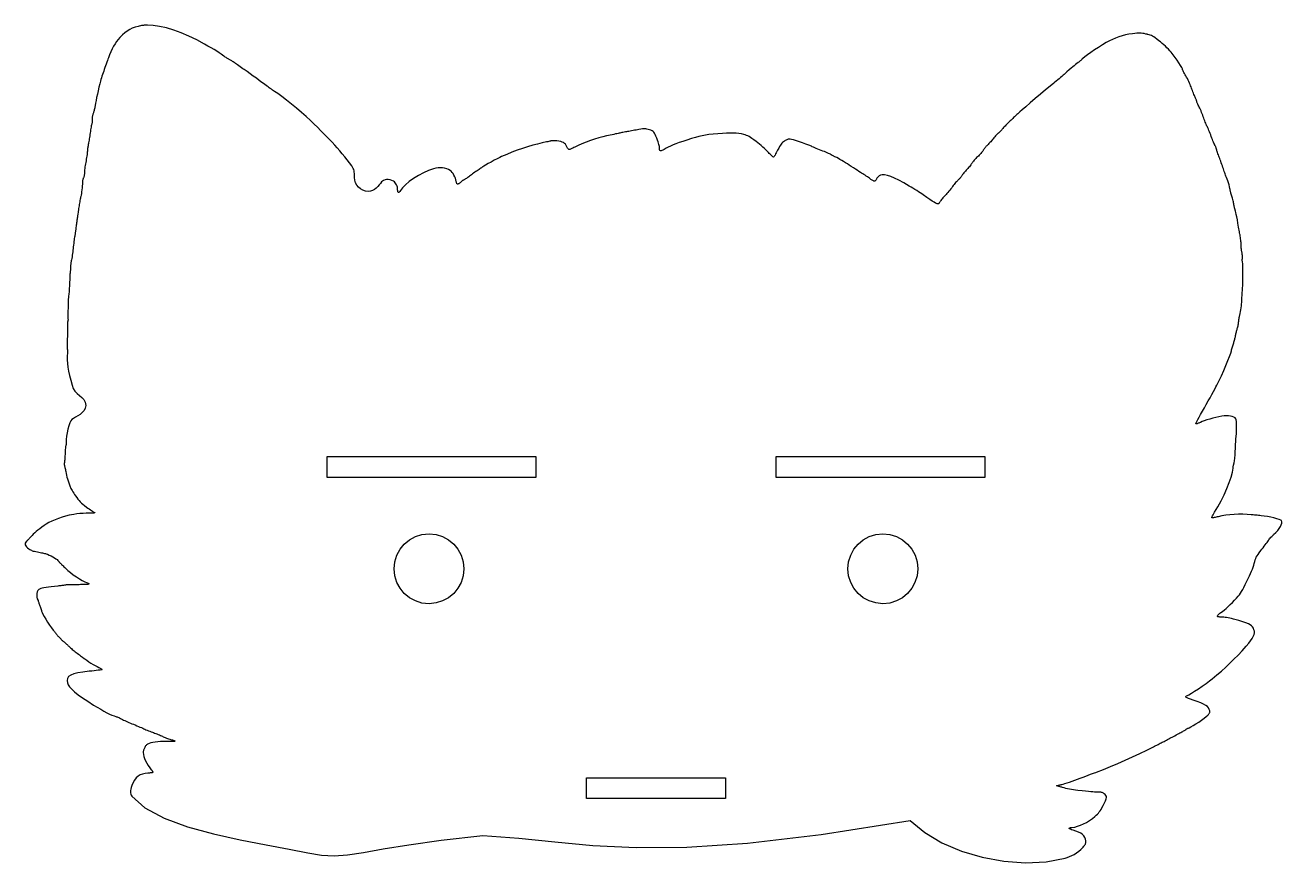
# Model space of a CAD drawing. Extents: x -90 to 90, y -9 to 111.
import ezdxf

# ---------------------------------------------------------------- set-up
doc = ezdxf.new("R2010")
doc.units = 0
doc.layers.add('Calque_1', color=7, linetype='CONTINUOUS')

msp = doc.modelspace()

# ---------------------------------------------------------------- linework, layer by layer
at = {"layer": 'Calque_1', "color": 7}
for points in [[(-72.892092, 110.866869), (-73.004212, 110.864752), (-73.114371, 110.860571), (-73.222538, 110.85438), (-73.328681, 110.846152), (-73.432765, 110.835886), (-73.534759, 110.823609), (-73.634632, 110.809322), (-73.73235, 110.792997), (-74.214048, 110.692945), (-74.649229, 110.57144), (-75.047401, 110.423252), (-75.418072, 110.243153), (-75.770748, 110.025912), (-76.114936, 109.766297), (-76.460146, 109.459087), (-76.815884, 109.099044), (-77.063814, 108.817332), (-77.298407, 108.514643), (-77.52049, 108.189515), (-77.73089, 107.840488), (-77.930425, 107.466108), (-78.119925, 107.064907), (-78.300212, 106.635432), (-78.472112, 106.176224), (-78.536808, 105.993897), (-78.612656, 105.780863), (-78.696886, 105.544846), (-78.786733, 105.293577), (-78.879435, 105.034785), (-78.972225, 104.776195), (-79.062339, 104.525536), (-79.147009, 104.290539), (-79.229503, 104.056816), (-79.313334, 103.809796), (-79.396172, 103.556963), (-79.47569, 103.305797), (-79.549548, 103.063774), (-79.615424, 102.838381), (-79.670984, 102.637097), (-79.713897, 102.467401), (-79.831687, 101.961832), (-79.946145, 101.456092), (-80.054654, 100.962721), (-80.15459, 100.494257), (-80.243331, 100.063246), (-80.318258, 99.682225), (-80.37675, 99.363735), (-80.41618, 99.120316), (-80.434754, 99.005579), (-80.45854, 98.882723), (-80.486565, 98.755564), (-80.517823, 98.62791), (-80.55133, 98.503572), (-80.586096, 98.386367), (-80.621127, 98.2801), (-80.655433, 98.188586), (-80.687378, 98.101244), (-80.715668, 98.006931), (-80.739771, 97.90863), (-80.759192, 97.80934), (-80.7734, 97.712042), (-80.781866, 97.619734), (-80.783983, 97.535403), (-80.779406, 97.46204), (-80.773929, 97.387742), (-80.773664, 97.30075), (-80.778056, 97.204224), (-80.786893, 97.101336), (-80.799832, 96.995249), (-80.81658, 96.889129), (-80.836794, 96.786143), (-80.860157, 96.689456), (-80.88698, 96.578567), (-80.917262, 96.434856), (-80.949959, 96.26435), (-80.984034, 96.073078), (-81.018454, 95.867063), (-81.052175, 95.652332), (-81.084161, 95.434913), (-81.113373, 95.220834), (-81.142184, 95.007352), (-81.173071, 94.791661), (-81.205073, 94.579653), (-81.237222, 94.377223), (-81.268551, 94.19026), (-81.2981, 94.024658), (-81.324897, 93.886307), (-81.347995, 93.781103), (-81.36903, 93.68538), (-81.389852, 93.574197), (-81.409908, 93.451552), (-81.428693, 93.321451), (-81.445653, 93.187892), (-81.460258, 93.054883), (-81.471979, 92.92642), (-81.480287, 92.806511), (-81.490685, 92.67379), (-81.508465, 92.508653), (-81.532674, 92.317667), (-81.562332, 92.107405), (-81.59646, 91.88444), (-81.634084, 91.655343), (-81.674234, 91.426688), (-81.71593, 91.205041), (-81.756824, 90.985667), (-81.794517, 90.763523), (-81.828217, 90.544728), (-81.857133, 90.335406), (-81.880469, 90.141672), (-81.897455, 89.969651), (-81.907298, 89.825464), (-81.90915, 89.715225), (-81.909944, 89.620898), (-81.916188, 89.522301), (-81.927433, 89.42235), (-81.943123, 89.323954), (-81.962728, 89.230021), (-81.985668, 89.143471), (-82.011438, 89.067213), (-82.039463, 89.004157), (-82.067757, 88.941962), (-82.09435, 88.868183), (-82.118639, 88.785558), (-82.14007, 88.69682), (-82.158036, 88.604705), (-82.171926, 88.51195), (-82.181187, 88.421285), (-82.185208, 88.335449), (-82.193384, 88.103193), (-82.210952, 87.841216), (-82.236458, 87.561233), (-82.26847, 87.27497), (-82.305546, 86.994141), (-82.346247, 86.730468), (-82.389128, 86.495669), (-82.432753, 86.301465), (-82.45548, 86.204858), (-82.482206, 86.078151), (-82.511948, 85.926738), (-82.543721, 85.756016), (-82.576548, 85.571374), (-82.609441, 85.378207), (-82.641419, 85.181904), (-82.671499, 84.987862), (-82.7009, 84.791808), (-82.731282, 84.589777), (-82.761757, 84.387551), (-82.791435, 84.190921), (-82.819428, 84.005667), (-82.844854, 83.83758), (-82.866815, 83.692443), (-82.88441, 83.576045), (-82.900364, 83.467658), (-82.917985, 83.345508), (-82.936665, 83.213772), (-82.955794, 83.076628), (-82.974738, 82.938251), (-82.992915, 82.802819), (-83.00969, 82.674512), (-83.024453, 82.557505), (-83.047578, 82.373434), (-83.068824, 82.209406), (-83.090758, 82.047761), (-83.115973, 81.870845), (-83.147067, 81.661004), (-83.186614, 81.400583), (-83.237205, 81.071922), (-83.301425, 80.657373), (-83.324549, 80.501801), (-83.35069, 80.31264), (-83.378971, 80.097168), (-83.408491, 79.862679), (-83.438357, 79.616452), (-83.46767, 79.365775), (-83.495534, 79.117937), (-83.521066, 78.88022), (-83.547471, 78.642733), (-83.577763, 78.395548), (-83.610852, 78.145901), (-83.645658, 77.901023), (-83.681104, 77.668153), (-83.716111, 77.454521), (-83.749592, 77.267362), (-83.780474, 77.113915), (-83.808409, 76.979361), (-83.833121, 76.846349), (-83.854155, 76.718336), (-83.871088, 76.598779), (-83.883471, 76.491128), (-83.890879, 76.398841), (-83.892731, 76.325372), (-83.888842, 76.27418), (-83.883444, 76.22719), (-83.881063, 76.165801), (-83.881592, 76.09261), (-83.8849, 76.010218), (-83.890826, 75.921223), (-83.89924, 75.828225), (-83.909982, 75.733819), (-83.922894, 75.640609), (-83.936626, 75.542895), (-83.949881, 75.435578), (-83.962343, 75.322156), (-83.973667, 75.206131), (-83.983536, 75.090992), (-83.99158, 74.980243), (-83.99748, 74.877378), (-84.000893, 74.785899), (-84.013143, 74.41966), (-84.032008, 74.00115), (-84.05582, 73.55642), (-84.082919, 73.111517), (-84.111618, 72.692492), (-84.140241, 72.325398), (-84.167107, 72.036283), (-84.190549, 71.851193), (-84.202455, 71.765048), (-84.213435, 71.653883), (-84.223278, 71.522337), (-84.231745, 71.375039), (-84.238624, 71.216625), (-84.243677, 71.051728), (-84.246667, 70.884985), (-84.247461, 70.721026), (-84.24799, 70.555656), (-84.249842, 70.384891), (-84.252753, 70.213642), (-84.256642, 70.046822), (-84.261404, 69.889345), (-84.266961, 69.746126), (-84.273178, 69.622081), (-84.279978, 69.522119), (-84.285958, 69.43251), (-84.289582, 69.338112), (-84.290905, 69.241769), (-84.290112, 69.146316), (-84.287122, 69.05459), (-84.282068, 68.969434), (-84.27503, 68.893686), (-84.266035, 68.830181), (-84.257938, 68.772192), (-84.253467, 68.712245), (-84.252409, 68.652079), (-84.25479, 68.593421), (-84.260346, 68.538004), (-84.268971, 68.487559), (-84.28056, 68.44382), (-84.294954, 68.408514), (-84.309691, 68.364273), (-84.322285, 68.294931), (-84.332551, 68.204015), (-84.340277, 68.095047), (-84.345277, 67.971547), (-84.347394, 67.837046), (-84.346336, 67.695063), (-84.34197, 67.549121), (-84.337155, 67.384042), (-84.335038, 67.187203), (-84.335292, 66.965972), (-84.337938, 66.727717), (-84.342833, 66.479805), (-84.34987, 66.229604), (-84.358972, 65.984481), (-84.370005, 65.751807), (-84.380324, 65.529419), (-84.387415, 65.313773), (-84.391304, 65.110179), (-84.392098, 64.923947), (-84.389717, 64.760386), (-84.384187, 64.624814), (-84.375561, 64.522537), (-84.363893, 64.458867), (-84.351643, 64.411118), (-84.341324, 64.354441), (-84.333069, 64.290941), (-84.32701, 64.222721), (-84.323306, 64.151882), (-84.321983, 64.080532), (-84.323306, 64.010769), (-84.327513, 63.944702), (-84.358432, 63.434985), (-84.359755, 62.923316), (-84.329656, 62.400343), (-84.266561, 61.856719), (-84.168816, 61.283095), (-84.034757, 60.670116), (-83.862733, 60.008433), (-83.651082, 59.288697), (-83.50527, 58.809672), (-83.260546, 58.426666), (-82.952807, 58.108071), (-82.617945, 57.822265), (-82.291857, 57.537629), (-82.010435, 57.222553), (-81.809577, 56.845416), (-81.725175, 56.374603), (-81.78809, 55.986819), (-81.958704, 55.648472), (-82.209891, 55.354528), (-82.514527, 55.099957), (-82.845484, 54.879723), (-83.175642, 54.688794), (-83.477873, 54.522139), (-83.725052, 54.374723), (-83.865736, 54.201191), (-84.010325, 53.88594), (-84.150816, 53.466679), (-84.279198, 52.981115), (-84.38747, 52.466956), (-84.467626, 51.961908), (-84.511661, 51.503682), (-84.511568, 51.129979), (-84.507626, 51.05706), (-84.506832, 50.983376), (-84.508949, 50.910941), (-84.513976, 50.841768), (-84.521622, 50.777874), (-84.531703, 50.721275), (-84.544059, 50.673983), (-84.558479, 50.638013), (-84.574406, 50.589681), (-84.590943, 50.506989), (-84.607612, 50.394435), (-84.62391, 50.256526), (-84.639362, 50.097768), (-84.65349, 49.922667), (-84.665794, 49.735725), (-84.675795, 49.541447), (-84.685293, 49.34297), (-84.696221, 49.144011), (-84.708206, 48.949905), (-84.720827, 48.766001), (-84.733686, 48.597633), (-84.746412, 48.450149), (-84.758583, 48.328891), (-84.769828, 48.239195), (-84.779194, 48.166744), (-84.785941, 48.094915), (-84.790015, 48.02557), (-84.791338, 47.960575), (-84.790015, 47.90179), (-84.785994, 47.85108), (-84.77922, 47.810308), (-84.769695, 47.781333), (-84.756599, 47.743961), (-84.738845, 47.679199), (-84.717229, 47.590606), (-84.692516, 47.481743), (-84.665502, 47.356164), (-84.63697, 47.217427), (-84.607702, 47.069093), (-84.578484, 46.914717), (-84.525387, 46.645223), (-84.466872, 46.381862), (-84.401898, 46.120999), (-84.329434, 45.85899), (-84.24844, 45.5922), (-84.157876, 45.316988), (-84.056709, 45.029717), (-83.943899, 44.726745), (-83.901166, 44.629309), (-83.83701, 44.503005), (-83.754571, 44.353129), (-83.65699, 44.184992), (-83.547408, 44.003893), (-83.428964, 43.815136), (-83.304798, 43.624028), (-83.178052, 43.435869), (-82.998183, 43.18047), (-82.830191, 42.957831), (-82.665787, 42.759499), (-82.496686, 42.577016), (-82.314603, 42.401928), (-82.111255, 42.225782), (-81.87835, 42.040121), (-81.607607, 41.83649), (-81.413363, 41.694506), (-81.227417, 41.560754), (-81.054175, 41.438257), (-80.898042, 41.330048), (-80.763427, 41.239148), (-80.654734, 41.168589), (-80.576367, 41.1214), (-80.532737, 41.100604), (-80.449394, 41.071262), (-80.416082, 41.042374), (-80.428147, 41.01535), (-80.480956, 40.99159), (-80.569853, 40.972514), (-80.690191, 40.959523), (-80.837326, 40.954046), (-81.006603, 40.957459), (-81.298338, 40.960105), (-81.668422, 40.946982), (-82.090686, 40.920518), (-82.53897, 40.883145), (-82.987105, 40.837296), (-83.408922, 40.785403), (-83.778259, 40.729901), (-84.068949, 40.673222), (-84.59307, 40.539457), (-85.114328, 40.38371), (-85.623993, 40.209551), (-86.113342, 40.020548), (-86.573643, 39.820275), (-86.996177, 39.612301), (-87.372209, 39.400198), (-87.693018, 39.187534), (-88.005796, 38.955963), (-88.296231, 38.733911), (-88.563977, 38.521686), (-88.808687, 38.319592), (-89.030016, 38.127933), (-89.22762, 37.947019), (-89.401153, 37.777149), (-89.550269, 37.618634), (-89.629194, 37.531036), (-89.713567, 37.438363), (-89.800766, 37.343409), (-89.888168, 37.248974), (-89.973158, 37.157854), (-90.053115, 37.072849), (-90.125415, 36.99675), (-90.187439, 36.932358), (-90.299437, 36.79768), (-90.369104, 36.666158), (-90.395959, 36.536147), (-90.379529, 36.406007), (-90.319312, 36.274093), (-90.214836, 36.138767), (-90.065625, 35.998382), (-89.87119, 35.851297), (-89.742534, 35.765466), (-89.621103, 35.693613), (-89.499056, 35.632936), (-89.368553, 35.580631), (-89.221749, 35.5339), (-89.050802, 35.48994), (-88.847872, 35.445947), (-88.605117, 35.399124), (-88.428962, 35.365681), (-88.249993, 35.330205), (-88.073169, 35.293775), (-87.90345, 35.257469), (-87.7458, 35.222364), (-87.605174, 35.18954), (-87.48654, 35.160073), (-87.394854, 35.135043), (-87.174538, 35.059092), (-86.930357, 34.95577), (-86.675735, 34.832664), (-86.424101, 34.697356), (-86.188873, 34.557429), (-85.983477, 34.420467), (-85.821343, 34.294055), (-85.715888, 34.185771), (-85.678502, 34.137781), (-85.636587, 34.087121), (-85.591557, 34.035319), (-85.544827, 33.983905), (-85.497805, 33.934401), (-85.451908, 33.888343), (-85.408548, 33.84725), (-85.369138, 33.812656), (-85.320698, 33.769621), (-85.251409, 33.704402), (-85.16452, 33.620217), (-85.063269, 33.520294), (-84.950901, 33.407857), (-84.830661, 33.286127), (-84.705785, 33.158331), (-84.579523, 33.02769), (-84.28165, 32.745414), (-83.912197, 32.437955), (-83.496184, 32.122212), (-83.058643, 31.815084), (-82.624594, 31.533488), (-82.219062, 31.294278), (-81.867076, 31.114414), (-81.593658, 31.010777), (-81.458874, 30.968285), (-81.358356, 30.92312), (-81.292888, 30.878009), (-81.263255, 30.835702), (-81.27024, 30.798925), (-81.314623, 30.770456), (-81.397192, 30.752993), (-81.518728, 30.749289), (-81.582284, 30.749289), (-81.678222, 30.746643), (-81.801822, 30.742939), (-81.948364, 30.737383), (-82.113131, 30.730239), (-82.291396, 30.721772), (-82.478449, 30.712247), (-82.669563, 30.701664), (-82.863547, 30.69161), (-83.058804, 30.683408), (-83.250037, 30.677322), (-83.431949, 30.673354), (-83.599242, 30.670708), (-83.746618, 30.670708), (-83.868784, 30.673618), (-83.960441, 30.67891), (-84.040591, 30.683937), (-84.129806, 30.686583), (-84.225093, 30.686583), (-84.323465, 30.682879), (-84.421935, 30.676529), (-84.517516, 30.667797), (-84.607215, 30.656949), (-84.688045, 30.644249), (-84.775291, 30.629168), (-84.883387, 30.612235), (-85.008064, 30.594508), (-85.145057, 30.576251), (-85.290102, 30.557995), (-85.43893, 30.540533), (-85.587274, 30.524129), (-85.730874, 30.509576), (-86.206939, 30.461237), (-86.64834, 30.41176), (-87.049557, 30.361965), (-87.405057, 30.312674), (-87.709319, 30.264705), (-87.956813, 30.218879), (-88.142016, 30.176043), (-88.259401, 30.13699), (-88.423509, 30.027559), (-88.554552, 29.86857), (-88.65085, 29.669842), (-88.710728, 29.441163), (-88.732503, 29.192375), (-88.714485, 28.933268), (-88.655014, 28.673686), (-88.552401, 28.42339), (-88.53523, 28.385528), (-88.511417, 28.326394), (-88.482067, 28.249029), (-88.448248, 28.156399), (-88.411039, 28.051518), (-88.371524, 27.93735), (-88.330775, 27.816912), (-88.289879, 27.693193), (-88.247844, 27.564658), (-88.203871, 27.430409), (-88.159262, 27.294413), (-88.115312, 27.160613), (-88.07332, 27.032978), (-88.034585, 26.915503), (-88.000401, 26.81213), (-87.972067, 26.726855), (-87.868334, 26.492514), (-87.688071, 26.161414), (-87.452748, 25.766682), (-87.183833, 25.341417), (-86.902795, 24.918693), (-86.631103, 24.531607), (-86.390226, 24.213287), (-86.201634, 23.996778), (-86.126778, 23.911106), (-86.058761, 23.824032), (-85.995714, 23.736719), (-85.935762, 23.650306), (-85.87704, 23.565957), (-85.81767, 23.484836), (-85.75579, 23.40808), (-85.689519, 23.336881), (-85.6342, 23.291849), (-85.578677, 23.243668), (-85.524443, 23.193847), (-85.472984, 23.143868), (-85.425791, 23.095264), (-85.384352, 23.049491), (-85.350152, 23.008083), (-85.324699, 22.97255), (-85.296333, 22.9349), (-85.253798, 22.887433), (-85.199167, 22.832135), (-85.134519, 22.770858), (-85.061925, 22.705532), (-84.983463, 22.63809), (-84.901207, 22.570383), (-84.817236, 22.50437), (-84.730111, 22.435763), (-84.638793, 22.360674), (-84.546003, 22.281511), (-84.454463, 22.200734), (-84.366896, 22.12075), (-84.286024, 22.044021), (-84.21457, 21.97298), (-84.155259, 21.910089), (-84.09038, 21.842991), (-84.00301, 21.759911), (-83.896973, 21.664159), (-83.776106, 21.559013), (-83.64424, 21.44773), (-83.505201, 21.333641), (-83.362829, 21.220029), (-83.220949, 21.110148), (-83.075216, 20.999129), (-82.921814, 20.882236), (-82.765342, 20.762961), (-82.610402, 20.644825), (-82.461597, 20.531345), (-82.32353, 20.426015), (-82.200806, 20.332352), (-82.09802, 20.25385), (-81.846444, 20.068324), (-81.567052, 19.873961), (-81.269409, 19.676688), (-80.963087, 19.482431), (-80.657652, 19.297143), (-80.362671, 19.126778), (-80.087713, 18.977236), (-79.842344, 18.854469), (-79.739752, 18.804039), (-79.646227, 18.754245), (-79.563664, 18.706329), (-79.493949, 18.661641), (-79.438974, 18.62145), (-79.40063, 18.587028), (-79.380813, 18.559723), (-79.381342, 18.540673), (-79.428964, 18.523211), (-79.543844, 18.499927), (-79.718419, 18.472093), (-79.945127, 18.440555), (-80.216404, 18.406291), (-80.524694, 18.370334), (-80.862432, 18.333637), (-81.222056, 18.297177), (-82.122997, 18.193275), (-82.85703, 18.071144), (-83.434761, 17.925173), (-83.866792, 17.749781), (-84.163731, 17.539358), (-84.336181, 17.288321), (-84.394744, 16.991061), (-84.350029, 16.64197), (-84.238827, 16.372175), (-84.028981, 16.069253), (-83.718635, 15.731565), (-83.305941, 15.35763), (-82.789054, 14.945806), (-82.166116, 14.494559), (-81.435284, 14.002302), (-80.594703, 13.467499), (-80.071322, 13.147936), (-79.576732, 12.857159), (-79.114568, 12.596967), (-78.688475, 12.36932), (-78.302093, 12.176068), (-77.959066, 12.019117), (-77.663032, 11.900346), (-77.417636, 11.821606), (-77.320434, 11.792951), (-77.212907, 11.756201), (-77.09862, 11.712915), (-76.981135, 11.664549), (-76.864017, 11.612664), (-76.750831, 11.558795), (-76.64514, 11.504423), (-76.550507, 11.451083), (-76.443941, 11.39187), (-76.304061, 11.320617), (-76.13681, 11.240078), (-75.948127, 11.152898), (-75.743954, 11.061828), (-75.530226, 10.969568), (-75.312889, 10.87879), (-75.097881, 10.792218), (-74.877959, 10.704509), (-74.646536, 10.610502), (-74.410559, 10.513135), (-74.176975, 10.415319), (-73.95273, 10.320016), (-73.744767, 10.230164), (-73.560035, 10.148698), (-73.405479, 10.078557), (-73.257034, 10.011538), (-73.089833, 9.939043), (-72.909591, 9.863372), (-72.722023, 9.786801), (-72.532846, 9.711633), (-72.34777, 9.640143), (-72.172518, 9.574605), (-72.012799, 9.51735), (-71.85561, 9.460755), (-71.687605, 9.397123), (-71.513983, 9.328596), (-71.339943, 9.257396), (-71.170686, 9.185694), (-71.011415, 9.115633), (-70.867328, 9.049408), (-70.743625, 8.989215), (-70.621488, 8.930742), (-70.481899, 8.869411), (-70.329756, 8.807049), (-70.169947, 8.745454), (-70.007369, 8.686426), (-69.846918, 8.631763), (-69.693486, 8.583265), (-69.551965, 8.54273), (-69.422269, 8.506297), (-69.302828, 8.469229), (-69.196154, 8.432584), (-69.104756, 8.397342), (-69.031149, 8.364613), (-68.977843, 8.335376), (-68.947353, 8.31077), (-68.942193, 8.29172), (-68.966456, 8.276904), (-69.020219, 8.264204), (-69.100081, 8.253885), (-69.202633, 8.246212), (-69.324471, 8.241449), (-69.462187, 8.238804), (-69.612367, 8.238804), (-69.771607, 8.243566), (-70.17671, 8.251768), (-70.588939, 8.245947), (-70.997654, 8.226897), (-71.392227, 8.195941), (-71.762019, 8.153978), (-72.096402, 8.10204), (-72.384737, 8.041133), (-72.616396, 7.972262), (-72.741348, 7.923896), (-72.846298, 7.875372), (-72.935031, 7.823275), (-73.011334, 7.76422), (-73.078999, 7.694847), (-73.141814, 7.611768), (-73.203562, 7.51157), (-73.268036, 7.39092), (-73.311401, 7.299374), (-73.352086, 7.201319), (-73.389178, 7.099878), (-73.421759, 6.99804), (-73.448915, 6.898848), (-73.469738, 6.805397), (-73.483311, 6.720704), (-73.488709, 6.647811), (-73.465875, 6.406511), (-73.394954, 6.119332), (-73.282453, 5.799954), (-73.134879, 5.462028), (-72.958735, 5.11926), (-72.760522, 4.785277), (-72.546752, 4.47373), (-72.323926, 4.198351), (-72.265699, 4.129084), (-72.215867, 4.061985), (-72.175201, 3.99867), (-72.144472, 3.940833), (-72.124443, 3.890059), (-72.115897, 3.848043), (-72.119601, 3.816399), (-72.136323, 3.79682), (-72.17066, 3.783591), (-72.224805, 3.770626), (-72.295988, 3.758191), (-72.381446, 3.746549), (-72.478411, 3.735966), (-72.584119, 3.726705), (-72.695805, 3.719297), (-72.810701, 3.714005), (-73.223112, 3.675323), (-73.594627, 3.588328), (-73.927528, 3.451248), (-74.224097, 3.262309), (-74.486622, 3.019712), (-74.717378, 2.721712), (-74.918655, 2.366535), (-75.092732, 1.952356), (-75.186717, 1.676237), (-75.254551, 1.434699), (-75.296308, 1.222821), (-75.31205, 1.035628), (-75.301864, 0.86812), (-75.265828, 0.71535), (-75.204005, 0.572343), (-75.116473, 0.434098), (-73.245139, -1.280429), (-70.503711, -2.737992), (-67.144154, -3.967457), (-63.418432, -4.997692), (-59.578507, -5.857561), (-55.876346, -6.575932), (-52.563914, -7.181669), (-49.89317, -7.703639), (-47.960735, -8.040374), (-46.145103, -8.115489), (-44.216759, -7.967111), (-41.946182, -7.633418), (-39.10385, -7.152512), (-35.460252, -6.562597), (-30.785864, -5.901826), (-24.851167, -5.2083), (-19.683418, -5.615441), (-14.549717, -6.14101), (-9.077802, -6.629351), (-2.895408, -6.924785), (4.369728, -6.871683), (13.089868, -6.314365), (23.637275, -5.097149), (36.384214, -3.064408), (38.443942, -4.785787), (40.920993, -6.254886), (43.708635, -7.448316), (46.700138, -8.342793), (49.788773, -8.914901), (52.867811, -9.141358), (55.83052, -8.998748), (58.570172, -8.463787), (58.873623, -8.368457), (59.191586, -8.248971), (59.519185, -8.10316), (59.851541, -7.928826), (60.183781, -7.7238), (60.511026, -7.48594), (60.828399, -7.213022), (61.131024, -6.90293), (61.246192, -6.767384), (61.336484, -6.651894), (61.404833, -6.549606), (61.454176, -6.453774), (61.487442, -6.357545), (61.507576, -6.254145), (61.517498, -6.136776), (61.520144, -5.998584), (61.490484, -5.747389), (61.402074, -5.511354), (61.255783, -5.291247), (61.052488, -5.087783), (60.793059, -4.901675), (60.478363, -4.733691), (60.109275, -4.584572), (59.686664, -4.455005), (59.467477, -4.390394), (59.304806, -4.328878), (59.198965, -4.271226), (59.150269, -4.21823), (59.159026, -4.17071), (59.225556, -4.129462), (59.350172, -4.095278), (59.533184, -4.069084), (59.935136, -4.005187), (60.352781, -3.897131), (60.779827, -3.74788), (61.209978, -3.560475), (61.636947, -3.337881), (62.054438, -3.083167), (62.456161, -2.799322), (62.835824, -2.489336), (63.027817, -2.316749), (63.189694, -2.160327), (63.329712, -2.009038), (63.456122, -1.851823), (63.577182, -1.677647), (63.701144, -1.475532), (63.836264, -1.234365), (63.990794, -0.943191), (64.191131, -0.549385), (64.337644, -0.231911), (64.431466, 0.021374), (64.473733, 0.222643), (64.465584, 0.384065), (64.408145, 0.517786), (64.302561, 0.635949), (64.14996, 0.750778), (64.041044, 0.82113), (63.945363, 0.875926), (63.855081, 0.917148), (63.762363, 0.946781), (63.65938, 0.966889), (63.538296, 0.979325), (63.391272, 0.985939), (63.210482, 0.989114), (62.973773, 0.992819), (62.745141, 1.000756), (62.503439, 1.014779), (62.227529, 1.036739), (61.89627, 1.068331), (61.488518, 1.11159), (60.983135, 1.168317), (60.358975, 1.240416), (60.052429, 1.278648), (59.752627, 1.321272), (59.46136, 1.367945), (59.180423, 1.418348), (58.911609, 1.472111), (58.656704, 1.528891), (58.417505, 1.588369), (58.1958, 1.650202), (58.085665, 1.682825), (57.975529, 1.715449), (57.865394, 1.748072), (57.755258, 1.780668), (57.645123, 1.813291), (57.534987, 1.845915), (57.424852, 1.878538), (57.314716, 1.911161), (57.410125, 1.933386), (57.505531, 1.955611), (57.60094, 1.977836), (57.696349, 2.000061), (57.791755, 2.022286), (57.887164, 2.044511), (57.98257, 2.066736), (58.077978, 2.088961), (58.269955, 2.139364), (58.523841, 2.214929), (58.828731, 2.311978), (59.173729, 2.426754), (59.547929, 2.555633), (59.940431, 2.694857), (60.340333, 2.840774), (60.736731, 2.989682), (61.126325, 3.138245), (61.506701, 3.283211), (61.868323, 3.420926), (62.201645, 3.54782), (62.497129, 3.660242), (62.745234, 3.754539), (62.936416, 3.827141), (63.061136, 3.874369), (64.033286, 4.251136), (65.047802, 4.662431), (66.090154, 5.101771), (67.145818, 5.562728), (68.200262, 6.038846), (69.238966, 6.523695), (70.247396, 7.010819), (71.211027, 7.49379), (71.364491, 7.572133), (71.52894, 7.655874), (71.699255, 7.742419), (71.870316, 7.829149), (72.036993, 7.913525), (72.194171, 7.9929), (72.336724, 8.064708), (72.45953, 8.126329), (72.582939, 8.188771), (72.727249, 8.262881), (72.887202, 8.345907), (73.057557, 8.435045), (73.233063, 8.52757), (73.408471, 8.620677), (73.578535, 8.711614), (73.738004, 8.797604), (73.900242, 8.885101), (74.078211, 8.980404), (74.266121, 9.080417), (74.458171, 9.182123), (74.648568, 9.282453), (74.831514, 9.37839), (75.001215, 9.466867), (75.151872, 9.54484), (75.288254, 9.616198), (75.417032, 9.685783), (75.535277, 9.751823), (75.64006, 9.812598), (75.728454, 9.866335), (75.797534, 9.911341), (75.844371, 9.945816), (75.86604, 9.968041), (75.882233, 9.986562), (75.913332, 10.010374), (75.957504, 10.038288), (76.012918, 10.069456), (76.077749, 10.102873), (76.150168, 10.137586), (76.228347, 10.172617), (76.310456, 10.20696), (76.567086, 10.330838), (76.904773, 10.522872), (77.294187, 10.763352), (77.705992, 11.032645), (78.11085, 11.311066), (78.479425, 11.578904), (78.782386, 11.816552), (78.990394, 12.004274), (79.081236, 12.101376), (79.152993, 12.185884), (79.207207, 12.261158), (79.24541, 12.330664), (79.269143, 12.397736), (79.279964, 12.46584), (79.279435, 12.538362), (79.269011, 12.618716), (79.206722, 12.843929), (79.096328, 13.047791), (78.928444, 13.236412), (78.693682, 13.415932), (78.382654, 13.592462), (77.985969, 13.772114), (77.494246, 13.961053), (76.898095, 14.165391), (76.525398, 14.291835), (76.237275, 14.399626), (76.029923, 14.491781), (75.899547, 14.571288), (75.842347, 14.641165), (75.854518, 14.704453), (75.932265, 14.764143), (76.071788, 14.823224), (76.285169, 14.931968), (76.64404, 15.150091), (77.108595, 15.450525), (77.639032, 15.806204), (78.195546, 16.190035), (78.738333, 16.574925), (79.22759, 16.933806), (79.62351, 17.239611), (80.300245, 17.794416), (80.943913, 18.344379), (81.561419, 18.896088), (82.159668, 19.456158), (82.745561, 20.031203), (83.326002, 20.627839), (83.907897, 21.252626), (84.498148, 21.912206), (84.847311, 22.323104), (85.130201, 22.687541), (85.349924, 23.012079), (85.509587, 23.303279), (85.612293, 23.567677), (85.661143, 23.811835), (85.659291, 24.04226), (85.60975, 24.265542), (85.526094, 24.482051), (85.41902, 24.665089), (85.273298, 24.823734), (85.073707, 24.967111), (84.805017, 25.104298), (84.452005, 25.244421), (83.999443, 25.396583), (83.432105, 25.569859), (83.032936, 25.686434), (82.688737, 25.782451), (82.39044, 25.859921), (82.128971, 25.920828), (81.895259, 25.967157), (81.680235, 26.000918), (81.474829, 26.023936), (81.269964, 26.038489), (81.126007, 26.046691), (80.986831, 26.055686), (80.855828, 26.065211), (80.736387, 26.074736), (80.631903, 26.084261), (80.545768, 26.093257), (80.481371, 26.101724), (80.442107, 26.109132), (80.387928, 26.138792), (80.368878, 26.187608), (80.382954, 26.252748), (80.428124, 26.331435), (80.502363, 26.420864), (80.603651, 26.518231), (80.729966, 26.620757), (80.879281, 26.725638), (81.109346, 26.887219), (81.362701, 27.08518), (81.634806, 27.315288), (81.92113, 27.573416), (82.217136, 27.855276), (82.51829, 28.156716), (82.820058, 28.473528), (83.117904, 28.801479), (83.330949, 29.046563), (83.512798, 29.269633), (83.675175, 29.489608), (83.829819, 29.725457), (83.988458, 29.9961), (84.162823, 30.320426), (84.36465, 30.717433), (84.60567, 31.205986), (84.792727, 31.595083), (84.96395, 31.965208), (85.118943, 32.315437), (85.257307, 32.644785), (85.378652, 32.952358), (85.482581, 33.237214), (85.5687, 33.498416), (85.636613, 33.735027), (85.715372, 34.029501), (85.785807, 34.267226), (85.85799, 34.467648), (85.942001, 34.650208), (86.047911, 34.834352), (86.185796, 35.039521), (86.365731, 35.285157), (86.597794, 35.590709), (86.750237, 35.790909), (86.906431, 35.997538), (87.061953, 36.204645), (87.212382, 36.406287), (87.353296, 36.596512), (87.480275, 36.769375), (87.588894, 36.918928), (87.674733, 37.039223), (87.753846, 37.147425), (87.843191, 37.262344), (87.939711, 37.380459), (88.04035, 37.498259), (88.142056, 37.612229), (88.24177, 37.718851), (88.33644, 37.814611), (88.423007, 37.895997), (88.736099, 38.194212), (89.004831, 38.486597), (89.226872, 38.769093), (89.399896, 39.037621), (89.521575, 39.288118), (89.589576, 39.516512), (89.601561, 39.718735), (89.555225, 39.890717), (89.449127, 39.969436), (89.216182, 40.063104), (88.882493, 40.1655), (88.474158, 40.270413), (88.017281, 40.371629), (87.537959, 40.462932), (87.062294, 40.538105), (86.616387, 40.590937), (86.436645, 40.60787), (86.247264, 40.625994), (86.053946, 40.644727), (85.86239, 40.663486), (85.678301, 40.681689), (85.507378, 40.698781), (85.355324, 40.714206), (85.22784, 40.727356), (84.627096, 40.776349), (84.01132, 40.800135), (83.38924, 40.799341), (82.769578, 40.774338), (82.161063, 40.725737), (81.572415, 40.654077), (81.012361, 40.559891), (80.489629, 40.443718), (80.333305, 40.40544), (80.182527, 40.371037), (80.040943, 40.341173), (79.912205, 40.316514), (79.799963, 40.297702), (79.70787, 40.285399), (79.639573, 40.280292), (79.598726, 40.283018), (79.574517, 40.301829), (79.569331, 40.341231), (79.583725, 40.402472), (79.618237, 40.486794), (79.673437, 40.595451), (79.749883, 40.729682), (79.848131, 40.890739), (79.968738, 41.079866), (80.449999, 41.869152), (80.913269, 42.719309), (81.346056, 43.600398), (81.735872, 44.482487), (82.070223, 45.335638), (82.336624, 46.129918), (82.522581, 46.835387), (82.615603, 47.422114), (82.624467, 47.515559), (82.636188, 47.608944), (82.650158, 47.699794), (82.665821, 47.78563), (82.682596, 47.863978), (82.699926, 47.932363), (82.71723, 47.988306), (82.733952, 48.029332), (82.770329, 48.175078), (82.811527, 48.459264), (82.854414, 48.84481), (82.895855, 49.294628), (82.932725, 49.771643), (82.96189, 50.238767), (82.980226, 50.65892), (82.984591, 50.99502), (82.984856, 51.097983), (82.987978, 51.214225), (82.99364, 51.339759), (83.001578, 51.470588), (83.011552, 51.602726), (83.0233, 51.732181), (83.036582, 51.854961), (83.051134, 51.967073), (83.088033, 52.299623), (83.111845, 52.670447), (83.122984, 53.057545), (83.121926, 53.438916), (83.108908, 53.792566), (83.084408, 54.09649), (83.04884, 54.328694), (83.002596, 54.467174), (82.88959, 54.589065), (82.716127, 54.694152), (82.493165, 54.780298), (82.231656, 54.845369), (81.942556, 54.887229), (81.63682, 54.903739), (81.325403, 54.892759), (81.019256, 54.852164), (80.593311, 54.765904), (80.149216, 54.664172), (79.701702, 54.551203), (79.265502, 54.431225), (78.85535, 54.308474), (78.485976, 54.187184), (78.172112, 54.071587), (77.928489, 53.965916), (77.822232, 53.915737), (77.718838, 53.870036), (77.620881, 53.82974), (77.530931, 53.795767), (77.451564, 53.769047), (77.385355, 53.7505), (77.334869, 53.741054), (77.302688, 53.741583), (77.301101, 53.787139), (77.345881, 53.908371), (77.435607, 54.102353), (77.568772, 54.366169), (77.743876, 54.696896), (77.959416, 55.091614), (78.213889, 55.547404), (78.505791, 56.061344), (78.77864, 56.540539), (79.051634, 57.024322), (79.317482, 57.499474), (79.5689, 57.952784), (79.798598, 58.37104), (79.999287, 58.741031), (80.163681, 59.049543), (80.284495, 59.283361), (80.603635, 59.936445), (80.936838, 60.650979), (81.268721, 61.390746), (81.583911, 62.119525), (81.867026, 62.801097), (82.10269, 63.399243), (82.275527, 63.877744), (82.370155, 64.200377), (82.400248, 64.331793), (82.43616, 64.475824), (82.476541, 64.627796), (82.520041, 64.783027), (82.565314, 64.936837), (82.611013, 65.084546), (82.655791, 65.221478), (82.698299, 65.342954), (82.739376, 65.461252), (82.780002, 65.589096), (82.819132, 65.722438), (82.855718, 65.85723), (82.888712, 65.989426), (82.917062, 66.114976), (82.93971, 66.229837), (82.955638, 66.329956), (82.971037, 66.429238), (82.992203, 66.541673), (83.018212, 66.663378), (83.048083, 66.790476), (83.080871, 66.919082), (83.115613, 67.045312), (83.151356, 67.165287), (83.187146, 67.275127), (83.222698, 67.386963), (83.257652, 67.512688), (83.291103, 67.648022), (83.322149, 67.788683), (83.349883, 67.930391), (83.373405, 68.068863), (83.391793, 68.199824), (83.404176, 68.318987), (83.415579, 68.437568), (83.430872, 68.566854), (83.449393, 68.702689), (83.470454, 68.840907), (83.493367, 68.977353), (83.517444, 69.107861), (83.542023, 69.228275), (83.566418, 69.334432), (83.620528, 69.567762), (83.671759, 69.822657), (83.719114, 70.092114), (83.761606, 70.369135), (83.798235, 70.64672), (83.828014, 70.91787), (83.849948, 71.175585), (83.863045, 71.412866), (83.868284, 71.528989), (83.876274, 71.685326), (83.886619, 71.875038), (83.898975, 72.091274), (83.912919, 72.327192), (83.928106, 72.575948), (83.944166, 72.830691), (83.960703, 73.084583), (83.991939, 73.653884), (84.014588, 74.252948), (84.028584, 74.853714), (84.033876, 75.428117), (84.03041, 75.948099), (84.018133, 76.385599), (83.996967, 76.712555), (83.96687, 76.900906), (83.954673, 76.950516), (83.94528, 77.011423), (83.938745, 77.081268), (83.93512, 77.157682), (83.934591, 77.2383), (83.936972, 77.32076), (83.942396, 77.402699), (83.950969, 77.481746), (83.958271, 77.566397), (83.960123, 77.664401), (83.957107, 77.772251), (83.949408, 77.88644), (83.937343, 78.003462), (83.921203, 78.11981), (83.901306, 78.231978), (83.87797, 78.336456), (83.854131, 78.441477), (83.832594, 78.5552), (83.813782, 78.674017), (83.798093, 78.79431), (83.785922, 78.912475), (83.777693, 79.024897), (83.773804, 79.127968), (83.774598, 79.218074), (83.776714, 79.365434), (83.772587, 79.529436), (83.762533, 79.706286), (83.746922, 79.892193), (83.726152, 80.083362), (83.700567, 80.276003), (83.670566, 80.466323), (83.636522, 80.650528), (83.625039, 80.71107), (83.607074, 80.809302), (83.583526, 80.940091), (83.555335, 81.098301), (83.523405, 81.2788), (83.488652, 81.476449), (83.451986, 81.686118), (83.414322, 81.902669), (83.31354, 82.477513), (83.224336, 82.97289), (83.145998, 83.392321), (83.077815, 83.73933), (83.019075, 84.017439), (82.969066, 84.230166), (82.927074, 84.381037), (82.892389, 84.473572), (82.874927, 84.518028), (82.854633, 84.584078), (82.832197, 84.668528), (82.808384, 84.768178), (82.783884, 84.87984), (82.759436, 85.000313), (82.735756, 85.126403), (82.713584, 85.254913), (82.688554, 85.393455), (82.656736, 85.548278), (82.619429, 85.714164), (82.577937, 85.885884), (82.533572, 86.05822), (82.487635, 86.225942), (82.441436, 86.38383), (82.396282, 86.52666), (82.353867, 86.657914), (82.315537, 86.782634), (82.282033, 86.897934), (82.254093, 87.000923), (82.23245, 87.088714), (82.217871, 87.158424), (82.211071, 87.20716), (82.212923, 87.232031), (82.208796, 87.309244), (82.172821, 87.472402), (82.111755, 87.699439), (82.032345, 87.96829), (81.941342, 88.256892), (81.845483, 88.543182), (81.751522, 88.805093), (81.666199, 89.020561), (81.629308, 89.111763), (81.583445, 89.232498), (81.530433, 89.377572), (81.47209, 89.541788), (81.410233, 89.719945), (81.346686, 89.906852), (81.283262, 90.097307), (81.221784, 90.286116), (81.15726, 90.483205), (81.085105, 90.697393), (81.007749, 90.921831), (80.927625, 91.149661), (80.847158, 91.374033), (80.768783, 91.588091), (80.694927, 91.784984), (80.628019, 91.95786), (80.565575, 92.11924), (80.504506, 92.283186), (80.446364, 92.445156), (80.392699, 92.600604), (80.345068, 92.74499), (80.305018, 92.873763), (80.274107, 92.982382), (80.253893, 93.066305), (80.236563, 93.139118), (80.21402, 93.215874), (80.187199, 93.294262), (80.157042, 93.371962), (80.124488, 93.44666), (80.090478, 93.516039), (80.055955, 93.577782), (80.021859, 93.629577), (79.981552, 93.696019), (79.929225, 93.799749), (79.867075, 93.935506), (79.797304, 94.098032), (79.72211, 94.282066), (79.64369, 94.48235), (79.564243, 94.693628), (79.485974, 94.910636), (79.406221, 95.13201), (79.32257, 95.3558), (79.237504, 95.575883), (79.153504, 95.786127), (79.073047, 95.980405), (78.998614, 96.152588), (78.932685, 96.296553), (78.877742, 96.406167), (78.824164, 96.512712), (78.762151, 96.647893), (78.69392, 96.806191), (78.621694, 96.982086), (78.54769, 97.170061), (78.474128, 97.364599), (78.403225, 97.560179), (78.337206, 97.751282), (78.269214, 97.946129), (78.192643, 98.15242), (78.110122, 98.36388), (78.024273, 98.574245), (77.937717, 98.777244), (77.853077, 98.966609), (77.772974, 99.136069), (77.700037, 99.279357), (77.634068, 99.405539), (77.573942, 99.525962), (77.520877, 99.637798), (77.476083, 99.738221), (77.440777, 99.824404), (77.416171, 99.893521), (77.403471, 99.942749), (77.404, 99.969258), (77.405058, 99.995637), (77.394263, 100.044542), (77.372673, 100.113154), (77.341349, 100.198662), (77.301381, 100.298257), (77.253851, 100.409125), (77.199842, 100.528457), (77.14043, 100.653439), (77.075289, 100.792247), (77.004876, 100.951185), (76.931412, 101.124677), (76.857127, 101.307142), (76.784245, 101.492999), (76.714993, 101.676664), (76.651593, 101.852565), (76.596277, 102.015117), (76.536891, 102.181992), (76.461816, 102.370322), (76.374101, 102.573647), (76.276793, 102.785507), (76.172946, 102.999449), (76.065608, 103.209012), (75.957827, 103.407741), (75.852655, 103.589176), (75.753145, 103.756768), (75.661613, 103.915823), (75.57997, 104.062672), (75.510128, 104.193635), (75.454002, 104.305048), (75.413505, 104.393234), (75.390539, 104.454522), (75.387047, 104.48524), (75.365139, 104.596402), (75.260115, 104.811419), (75.087268, 105.107075), (74.861902, 105.460148), (74.599311, 105.847418), (74.314788, 106.245672), (74.023638, 106.631688), (73.741153, 106.982245), (73.555638, 107.195592), (73.356332, 107.41064), (73.145086, 107.625662), (72.923744, 107.838935), (72.694152, 108.048733), (72.458154, 108.25333), (72.2176, 108.451006), (71.974334, 108.640029), (71.680898, 108.860493), (71.441331, 109.036333), (71.242587, 109.17431), (71.071613, 109.281189), (70.915358, 109.363734), (70.760773, 109.428707), (70.594805, 109.482875), (70.404405, 109.532998), (70.404207, 109.532866), (70.404008, 109.532734), (70.40381, 109.532601), (70.403612, 109.532469), (70.403413, 109.532337), (70.403215, 109.532204), (70.403016, 109.532072), (70.402818, 109.53194), (70.372862, 109.539189), (70.342072, 109.546545), (70.31042, 109.554033), (70.277879, 109.561626), (70.24442, 109.569352), (70.210011, 109.577236), (70.174625, 109.585253), (70.138234, 109.593429), (69.88774, 109.647153), (69.670837, 109.686266), (69.472135, 109.71111), (69.276256, 109.722011), (69.067818, 109.719286), (68.831431, 109.703279), (68.551716, 109.674315), (68.213288, 109.632725), (67.698033, 109.554911), (67.200179, 109.455459), (66.717511, 109.333624), (66.247809, 109.188659), (65.788858, 109.019812), (65.338441, 108.826338), (64.894341, 108.607491), (64.454344, 108.362516), (63.91298, 108.035284), (63.343052, 107.676126), (62.773957, 107.305156), (62.235088, 106.942487), (61.755846, 106.608236), (61.365619, 106.322518), (61.093805, 106.105445), (60.969803, 105.977138), (60.949562, 105.950106), (60.910922, 105.909749), (60.856146, 105.858039), (60.787484, 105.796944), (60.707185, 105.728433), (60.617497, 105.654471), (60.520667, 105.577033), (60.418946, 105.498084), (60.229388, 105.351814), (60.045571, 105.206566), (59.856034, 105.052647), (59.649302, 104.880374), (59.413915, 104.680056), (59.138402, 104.442007), (58.811298, 104.156538), (58.421132, 103.813958), (58.26778, 103.680134), (58.092822, 103.529335), (57.902359, 103.366727), (57.702482, 103.197468), (57.499292, 103.026725), (57.298881, 102.859653), (57.107347, 102.701419), (56.930785, 102.557187), (56.402166, 102.123707), (55.750973, 101.582679), (55.026994, 100.976199), (54.280012, 100.346366), (53.559805, 99.735279), (52.916161, 99.185035), (52.398864, 98.737736), (52.057697, 98.435481), (51.976517, 98.360935), (51.880069, 98.271527), (51.771944, 98.170642), (51.655729, 98.061652), (51.535015, 97.947939), (51.413394, 97.832885), (51.294453, 97.719863), (51.181783, 97.612257), (51.069282, 97.504603), (50.950836, 97.391428), (50.830009, 97.276125), (50.710357, 97.162087), (50.595437, 97.052713), (50.488808, 96.951394), (50.394026, 96.86152), (50.314651, 96.786492), (50.237607, 96.71179), (50.149511, 96.622869), (50.053449, 96.523049), (49.95251, 96.415652), (49.849781, 96.303998), (49.74835, 96.19141), (49.651301, 96.081206), (49.561726, 95.976709), (49.475459, 95.876394), (49.387916, 95.778184), (49.301519, 95.684558), (49.218694, 95.598), (49.141864, 95.520996), (49.073454, 95.456022), (49.015885, 95.405566), (48.971581, 95.372109), (48.924763, 95.335216), (48.859982, 95.274907), (48.780152, 95.194344), (48.688196, 95.096694), (48.587025, 94.985119), (48.479559, 94.862786), (48.368717, 94.732855), (48.257412, 94.598494), (48.142133, 94.459278), (48.019912, 94.315424), (47.894483, 94.171078), (47.769584, 94.030391), (47.648947, 93.89751), (47.536312, 93.776587), (47.435408, 93.671767), (47.349974, 93.587204), (47.271829, 93.508966), (47.191829, 93.422318), (47.112227, 93.33014), (47.035281, 93.235308), (46.96324, 93.140698), (46.898362, 93.049189), (46.842897, 92.96366), (46.799103, 92.886984), (46.750547, 92.806492), (46.681353, 92.710015), (46.594752, 92.601191), (46.49397, 92.483658), (46.382239, 92.361056), (46.262785, 92.237014), (46.138835, 92.115176), (46.013621, 91.999174), (45.888569, 91.883438), (45.765077, 91.762356), (45.646319, 91.639524), (45.535458, 91.518532), (45.435666, 91.402973), (45.350102, 91.296438), (45.28194, 91.202519), (45.234341, 91.124806), (45.187788, 91.046158), (45.122222, 90.949673), (45.040666, 90.839111), (44.946149, 90.718244), (44.841697, 90.590837), (44.730334, 90.460657), (44.615089, 90.331471), (44.498985, 90.207046), (44.382896, 90.082856), (44.267699, 89.954345), (44.156408, 89.825228), (44.05204, 89.69922), (43.957613, 89.580041), (43.876143, 89.471406), (43.810648, 89.377032), (43.764147, 89.300636), (43.722338, 89.230498), (43.670223, 89.154046), (43.609887, 89.073743), (43.543408, 88.99205), (43.47287, 88.911431), (43.400353, 88.834353), (43.327942, 88.763278), (43.257719, 88.700667), (43.18081, 88.630465), (43.089253, 88.537633), (42.986476, 88.426156), (42.875904, 88.300022), (42.760964, 88.163216), (42.645079, 88.019727), (42.531676, 87.87354), (42.424178, 87.728641), (42.312463, 87.577997), (42.186953, 87.415366), (42.051909, 87.245882), (41.911593, 87.074683), (41.770271, 86.906908), (41.632206, 86.747693), (41.501661, 86.602174), (41.382897, 86.475495), (41.270793, 86.356154), (41.159374, 86.231697), (41.05157, 86.105792), (40.950311, 85.982113), (40.858519, 85.864326), (40.779126, 85.756103), (40.71506, 85.661115), (40.669244, 85.583029), (40.62767, 85.509334), (40.584348, 85.443868), (40.53981, 85.387113), (40.494604, 85.339543), (40.449265, 85.301642), (40.40433, 85.273887), (40.360346, 85.256768), (40.317846, 85.250736), (40.241519, 85.262298), (40.136141, 85.301983), (39.989593, 85.37736), (39.789756, 85.495981), (39.524511, 85.665404), (39.181738, 85.893184), (38.749317, 86.186877), (38.215131, 86.554034), (38.029528, 86.680073), (37.810027, 86.825769), (37.564756, 86.98591), (37.301845, 87.155297), (37.029427, 87.328718), (36.755634, 87.500972), (36.488595, 87.66685), (36.236442, 87.82115), (35.454423, 88.280876), (34.753103, 88.66212), (34.129832, 88.965859), (33.581962, 89.19308), (33.106842, 89.344766), (32.70182, 89.4219), (32.364246, 89.425472), (32.091474, 89.356453), (32.008326, 89.316019), (31.929877, 89.269161), (31.856251, 89.215996), (31.787579, 89.156626), (31.723978, 89.091165), (31.665582, 89.019723), (31.612509, 88.942406), (31.564892, 88.859327), (31.525742, 88.789199), (31.483932, 88.723014), (31.440752, 88.662273), (31.397504, 88.608486), (31.355475, 88.563155), (31.315962, 88.527786), (31.280261, 88.503894), (31.249665, 88.492966), (31.212854, 88.496803), (31.159389, 88.515244), (31.091812, 88.546804), (31.012659, 88.590026), (30.924474, 88.643435), (30.82979, 88.705559), (30.731153, 88.77493), (30.631098, 88.850074), (30.518849, 88.934694), (30.385266, 89.031243), (30.235335, 89.136348), (30.074029, 89.246643), (29.906328, 89.358749), (29.737209, 89.4693), (29.571651, 89.574922), (29.414634, 89.672241), (29.240684, 89.779434), (29.026617, 89.913337), (28.780814, 90.068602), (28.511664, 90.239878), (28.227552, 90.421813), (27.936859, 90.609062), (27.647977, 90.79627), (27.369283, 90.978092), (27.096149, 91.154569), (26.823191, 91.326437), (26.557679, 91.48941), (26.306883, 91.639206), (26.078074, 91.77154), (25.87852, 91.882125), (25.715493, 91.966681), (25.596262, 92.020921), (25.502152, 92.059462), (25.411122, 92.099044), (25.325405, 92.138544), (25.247234, 92.176832), (25.178844, 92.21278), (25.122468, 92.245263), (25.080341, 92.273153), (25.054695, 92.295325), (25.015632, 92.322855), (24.935027, 92.36612), (24.817804, 92.422913), (24.668886, 92.491035), (24.4932, 92.568283), (24.295668, 92.652457), (24.081216, 92.741354), (23.854767, 92.832773), (23.619276, 92.926973), (23.378904, 93.02384), (23.140388, 93.120614), (22.910465, 93.214543), (22.695874, 93.302869), (22.503351, 93.382831), (22.339633, 93.451673), (22.211458, 93.506641), (21.843867, 93.65894), (21.417256, 93.823199), (20.959369, 93.990034), (20.497952, 94.150065), (20.060746, 94.293906), (19.675498, 94.412174), (19.369951, 94.495489), (19.171848, 94.534467), (19.079452, 94.539151), (18.98831, 94.533885), (18.896431, 94.51801), (18.801829, 94.49083), (18.702512, 94.451661), (18.596494, 94.399821), (18.481784, 94.33463), (18.356395, 94.255406), (18.209053, 94.154682), (18.085493, 94.058384), (17.977515, 93.95558), (17.876919, 93.835343), (17.775506, 93.68674), (17.665075, 93.498843), (17.537428, 93.260716), (17.384363, 92.961435), (17.283022, 92.763881), (17.184977, 92.578466), (17.092621, 92.409321), (17.008346, 92.260577), (16.934544, 92.136364), (16.873607, 92.040809), (16.827929, 91.978047), (16.799901, 91.952198), (16.768534, 91.961035), (16.713297, 91.997735), (16.637255, 92.059478), (16.543468, 92.143431), (16.435002, 92.246758), (16.314917, 92.366628), (16.186276, 92.500211), (16.052144, 92.644673), (15.897604, 92.806564), (15.71044, 92.990113), (15.497823, 93.188974), (15.266923, 93.396801), (15.024913, 93.607246), (14.778963, 93.813959), (14.536245, 94.0106), (14.30393, 94.190819), (13.975817, 94.436646), (13.705371, 94.632705), (13.479045, 94.786676), (13.283291, 94.906231), (13.104562, 94.999052), (12.92931, 95.072813), (12.743986, 95.135185), (12.535045, 95.193854), (12.185217, 95.275753), (11.825996, 95.337655), (11.445946, 95.37992), (11.03363, 95.402912), (10.577609, 95.40696), (10.066447, 95.392434), (9.488704, 95.3597), (8.832945, 95.309109), (8.134352, 95.246604), (7.550666, 95.184689), (7.044375, 95.115717), (6.577964, 95.032048), (6.113922, 94.926038), (5.614734, 94.790044), (5.042887, 94.616427), (4.360868, 94.39754), (3.785295, 94.206625), (3.275201, 94.02951), (2.822018, 93.862659), (2.417179, 93.702535), (2.052115, 93.545603), (1.71826, 93.388327), (1.407045, 93.227167), (1.109903, 93.05859), (0.939375, 92.965121), (0.796603, 92.903888), (0.680267, 92.875257), (0.589048, 92.879597), (0.521627, 92.917252), (0.476685, 92.988592), (0.452903, 93.093981), (0.448961, 93.233778), (0.449321, 93.365274), (0.43953, 93.498375), (0.418683, 93.636395), (0.38474, 93.78743), (0.33604, 93.957985), (0.270921, 94.154568), (0.187721, 94.383679), (0.08478, 94.651823), (-0.043398, 94.975208), (-0.149704, 95.223157), (-0.245744, 95.409027), (-0.343125, 95.546168), (-0.453455, 95.647932), (-0.58834, 95.727672), (-0.759388, 95.798739), (-0.978205, 95.874489), (-1.173632, 95.938003), (-1.337188, 95.983982), (-1.48366, 96.012824), (-1.627837, 96.024916), (-1.784505, 96.020656), (-1.968452, 96.000442), (-2.194467, 95.964678), (-2.477337, 95.913748), (-2.671118, 95.878143), (-2.880827, 95.839935), (-3.099811, 95.800311), (-3.321417, 95.760473), (-3.538992, 95.721608), (-3.745885, 95.684913), (-3.935442, 95.651583), (-4.10101, 95.622812), (-4.258697, 95.595042), (-4.425631, 95.564562), (-4.596737, 95.532365), (-4.766936, 95.499448), (-4.93115, 95.466801), (-5.084303, 95.435419), (-5.221315, 95.406296), (-5.337109, 95.38042), (-5.464011, 95.351816), (-5.632836, 95.314877), (-5.836282, 95.271136), (-6.067052, 95.222133), (-6.317844, 95.169404), (-6.58136, 95.114487), (-6.8503, 95.058917), (-7.117364, 95.004235), (-7.643663, 94.883143), (-8.218889, 94.726161), (-8.824884, 94.539712), (-9.443492, 94.330222), (-10.056555, 94.10412), (-10.645917, 93.867829), (-11.193421, 93.627775), (-11.68091, 93.390383), (-11.817011, 93.320813), (-11.948999, 93.255178), (-12.073624, 93.194972), (-12.187639, 93.141688), (-12.287792, 93.096817), (-12.370836, 93.061852), (-12.433519, 93.038278), (-12.472594, 93.027615), (-12.502015, 93.032378), (-12.537062, 93.053121), (-12.57642, 93.088236), (-12.618778, 93.136089), (-12.662823, 93.195059), (-12.707242, 93.26352), (-12.750723, 93.339847), (-12.791954, 93.422416), (-12.897541, 93.62455), (-13.012788, 93.792309), (-13.143527, 93.929117), (-13.29559, 94.038405), (-13.474808, 94.123599), (-13.687016, 94.188123), (-13.938043, 94.235404), (-14.233723, 94.268871), (-14.374791, 94.279692), (-14.513269, 94.287656), (-14.645637, 94.292736), (-14.768374, 94.294853), (-14.877958, 94.294059), (-14.97087, 94.290328), (-15.043586, 94.283608), (-15.092587, 94.273871), (-15.149768, 94.258235), (-15.24594, 94.234528), (-15.375937, 94.203953), (-15.534592, 94.167678), (-15.716738, 94.126882), (-15.91721, 94.082736), (-16.130839, 94.036424), (-16.352459, 93.989122), (-17.010631, 93.837272), (-17.703338, 93.653762), (-18.422972, 93.441148), (-19.161928, 93.201989), (-19.912597, 92.938847), (-20.667374, 92.654277), (-21.418651, 92.350843), (-22.158822, 92.031099), (-22.411146, 91.910002), (-22.774152, 91.72536), (-23.203849, 91.500795), (-23.656243, 91.259923), (-24.08734, 91.026376), (-24.453148, 90.823768), (-24.709674, 90.675726), (-24.812924, 90.605868), (-24.833022, 90.585045), (-24.878483, 90.54807), (-24.946406, 90.497013), (-25.033889, 90.433952), (-25.138033, 90.360956), (-25.255934, 90.280094), (-25.384693, 90.193441), (-25.521406, 90.103062), (-25.668717, 90.005198), (-25.827852, 89.897062), (-25.993772, 89.782223), (-26.161436, 89.664248), (-26.325803, 89.546701), (-26.481833, 89.433153), (-26.624489, 89.327168), (-26.748724, 89.232318), (-26.863667, 89.144773), (-26.979718, 89.059733), (-27.093714, 88.9793), (-27.202479, 88.905568), (-27.302841, 88.840642), (-27.39163, 88.786619), (-27.465673, 88.745601), (-27.521802, 88.719698), (-27.570999, 88.697685), (-27.625217, 88.667811), (-27.682669, 88.631402), (-27.741565, 88.589788), (-27.800122, 88.544293), (-27.856553, 88.496242), (-27.90907, 88.446955), (-27.955885, 88.397761), (-28.002254, 88.349271), (-28.053503, 88.302003), (-28.107952, 88.257143), (-28.163914, 88.215876), (-28.219712, 88.17939), (-28.273663, 88.148865), (-28.324085, 88.125502), (-28.369297, 88.110474), (-28.425653, 88.100764), (-28.473016, 88.10341), (-28.512661, 88.120052), (-28.54588, 88.152471), (-28.573947, 88.20238), (-28.598156, 88.2715), (-28.619773, 88.361558), (-28.640093, 88.474281), (-28.68907, 88.693531), (-28.76465, 88.923171), (-28.862067, 89.154636), (-28.97655, 89.379365), (-29.103333, 89.588786), (-29.237649, 89.774335), (-29.374729, 89.927447), (-29.509807, 90.039556), (-29.751737, 90.177045), (-30.021001, 90.285717), (-30.312151, 90.364973), (-30.619737, 90.414209), (-30.938316, 90.432836), (-31.262439, 90.420242), (-31.586659, 90.375823), (-31.905527, 90.298988), (-32.603233, 90.052791), (-33.328964, 89.726779), (-34.053684, 89.340138), (-34.748353, 88.912053), (-35.383938, 88.461706), (-35.931401, 88.008281), (-36.361703, 87.570965), (-36.645807, 87.168941), (-36.729588, 87.02809), (-36.806211, 86.931795), (-36.874442, 86.879733), (-36.933036, 86.871584), (-36.980762, 86.907035), (-37.016372, 86.985765), (-37.038624, 87.107452), (-37.046297, 87.271779), (-37.055372, 87.453387), (-37.082875, 87.634277), (-37.129061, 87.811125), (-37.194188, 87.980598), (-37.278519, 88.139372), (-37.382315, 88.284115), (-37.505838, 88.411504), (-37.649348, 88.518205), (-37.88098, 88.633076), (-38.127456, 88.705757), (-38.378505, 88.739106), (-38.623854, 88.735983), (-38.853229, 88.699241), (-39.056357, 88.63174), (-39.222968, 88.536339), (-39.342787, 88.415896), (-39.499074, 88.201004), (-39.679808, 87.973171), (-39.884273, 87.745201), (-40.111741, 87.529907), (-40.361494, 87.340095), (-40.632811, 87.188571), (-40.924967, 87.088145), (-41.237244, 87.051625), (-41.640278, 87.092278), (-42.015666, 87.208822), (-42.355365, 87.393215), (-42.651336, 87.637415), (-42.895538, 87.933386), (-43.079932, 88.273084), (-43.196473, 88.64847), (-43.237123, 89.051504), (-43.236859, 89.354651), (-43.239637, 89.604722), (-43.250961, 89.814396), (-43.276308, 89.996361), (-43.32116, 90.163294), (-43.390981, 90.327881), (-43.491242, 90.5028), (-43.627418, 90.700732), (-43.943026, 91.125764), (-44.273147, 91.556902), (-44.615433, 91.990843), (-44.967533, 92.42428), (-45.327099, 92.853908), (-45.691779, 93.276419), (-46.05923, 93.688507), (-46.427101, 94.086869), (-46.695606, 94.36697), (-47.083755, 94.765271), (-47.5489, 95.238714), (-48.048399, 95.744246), (-48.539603, 96.238815), (-48.979867, 96.679365), (-49.326543, 97.022847), (-49.536987, 97.226203), (-50.1406, 97.772719), (-50.817264, 98.361687), (-51.535798, 98.967892), (-52.265027, 99.566115), (-52.973769, 100.131135), (-53.630848, 100.637736), (-54.205081, 101.060693), (-54.665295, 101.374791), (-54.810459, 101.469001), (-54.96578, 101.572223), (-55.126445, 101.681104), (-55.287643, 101.792282), (-55.444554, 101.902404), (-55.592369, 102.008105), (-55.726274, 102.106035), (-55.841453, 102.192829), (-56.129967, 102.411844), (-56.473685, 102.668114), (-56.860482, 102.952853), (-57.278241, 103.257277), (-57.714835, 103.572597), (-58.15815, 103.890026), (-58.596064, 104.200773), (-59.016453, 104.496054), (-59.205997, 104.628737), (-59.401173, 104.765976), (-59.596398, 104.903806), (-59.786102, 105.038254), (-59.964701, 105.165357), (-60.126623, 105.281149), (-60.266291, 105.381659), (-60.378125, 105.462921), (-60.478024, 105.534403), (-60.583487, 105.606875), (-60.691321, 105.678336), (-60.798331, 105.746779), (-60.901328, 105.810194), (-60.997118, 105.86658), (-61.08251, 105.913927), (-61.154307, 105.95023), (-61.226001, 105.986642), (-61.311104, 106.034288), (-61.406455, 106.091155), (-61.508894, 106.155227), (-61.615262, 106.224484), (-61.722402, 106.296914), (-61.82715, 106.3705), (-61.926351, 106.443228), (-62.107622, 106.57311), (-62.342191, 106.730796), (-62.627057, 106.914438), (-62.959221, 107.122192), (-63.33568, 107.352207), (-63.753441, 107.602633), (-64.209501, 107.871624), (-64.700861, 108.157331), (-65.819615, 108.767593), (-66.937667, 109.30797), (-68.041787, 109.774597), (-69.118752, 110.163611), (-70.155334, 110.471144), (-71.138312, 110.693331), (-72.054455, 110.826308), (-72.890541, 110.866204), (-72.890734, 110.866286), (-72.890927, 110.866366), (-72.891121, 110.866448), (-72.891314, 110.866527), (-72.891504, 110.866609), (-72.891697, 110.866691), (-72.891891, 110.866771)], [(-47.155518, 49.058741), (-43.418019, 49.058741), (-39.680518, 49.058741), (-35.943019, 49.058741), (-32.20552, 49.058741), (-28.468018, 49.058741), (-24.730519, 49.058741), (-20.993019, 49.058741), (-17.255519, 49.058741), (-17.255519, 48.683766), (-17.255519, 48.308793), (-17.255519, 47.933818), (-17.255519, 47.558845), (-17.255519, 47.183869), (-17.255519, 46.808897), (-17.255519, 46.433921), (-17.255519, 46.058948), (-20.993019, 46.058948), (-24.730519, 46.058948), (-28.468018, 46.058948), (-32.20552, 46.058948), (-35.943019, 46.058948), (-39.680518, 46.058948), (-43.418019, 46.058948), (-47.155518, 46.058948), (-47.155518, 46.433921), (-47.155518, 46.808897), (-47.155518, 47.183869), (-47.155518, 47.558845), (-47.155518, 47.933818), (-47.155518, 48.308793), (-47.155518, 48.683766)], [(17.154482, 49.058741), (20.891982, 49.058741), (24.629482, 49.058741), (28.366982, 49.058741), (32.104481, 49.058741), (35.841982, 49.058741), (39.579481, 49.058741), (43.316983, 49.058741), (47.054482, 49.058741), (47.054482, 48.683766), (47.054482, 48.308793), (47.054482, 47.933818), (47.054482, 47.558845), (47.054482, 47.183869), (47.054482, 46.808897), (47.054482, 46.433921), (47.054482, 46.058948), (43.316983, 46.058948), (39.579481, 46.058948), (35.841982, 46.058948), (32.104481, 46.058948), (28.366982, 46.058948), (24.629482, 46.058948), (20.891982, 46.058948), (17.154482, 46.058948), (17.154482, 46.433921), (17.154482, 46.808897), (17.154482, 47.183869), (17.154482, 47.558845), (17.154482, 47.933818), (17.154482, 48.308793), (17.154482, 48.683766)], [(-32.550367, 37.983971), (-31.542712, 37.882331), (-30.604187, 37.59094), (-29.754901, 37.129904), (-29.014957, 36.519328), (-28.404458, 35.779317), (-27.943506, 34.929983), (-27.65221, 33.991432), (-27.550674, 32.983769), (-27.6523, 31.976188), (-27.943657, 31.037711), (-28.404635, 30.188452), (-29.01514, 29.448544), (-29.755065, 28.838045), (-30.604314, 28.377061), (-31.542781, 28.085702), (-32.550367, 27.984076), (-33.558033, 28.085623), (-34.496587, 28.376903), (-35.34592, 28.83786), (-36.085931, 29.448359), (-36.696507, 30.188293), (-37.157546, 31.037579), (-37.448937, 31.976109), (-37.550579, 32.983769), (-37.449027, 33.991506), (-37.157694, 34.930116), (-36.696684, 35.779489), (-36.086113, 36.519515), (-35.346084, 37.130086), (-34.496711, 37.591094), (-33.558102, 37.882424)], [(32.449283, 37.983971), (33.457018, 37.882424), (34.395627, 37.591094), (35.245, 37.130086), (35.985029, 36.519515), (36.5956, 35.779489), (37.05661, 34.930116), (37.347943, 33.991506), (37.449495, 32.983769), (37.347853, 31.976109), (37.056462, 31.037579), (36.595423, 30.188293), (35.984847, 29.448359), (35.244836, 28.83786), (34.395503, 28.376903), (33.456949, 28.085623), (32.449283, 27.984076), (31.441697, 28.085702), (30.503228, 28.377061), (29.653981, 28.838045), (28.914053, 29.448544), (28.303548, 30.188452), (27.84257, 31.037711), (27.551213, 31.976188), (27.449587, 32.983769), (27.551123, 33.991432), (27.842419, 34.929983), (28.303371, 35.779317), (28.91387, 36.519328), (29.653817, 37.129904), (30.503103, 37.59094), (31.441628, 37.882331)], [(-10.000518, 3.058976), (-7.513018, 3.058976), (-5.025518, 3.058976), (-2.538017, 3.058976), (-0.050517, 3.058976), (2.436983, 3.058976), (4.924483, 3.058976), (7.411983, 3.058976), (9.899483, 3.058976), (9.899483, 2.684009), (9.899483, 2.309015), (9.899483, 1.934047), (9.899483, 1.559053), (9.899483, 1.184086), (9.899483, 0.809118), (9.899483, 0.434124), (9.899483, 0.059157), (7.411983, 0.059157), (4.924483, 0.059157), (2.436983, 0.059157), (-0.050517, 0.059157), (-2.538017, 0.059157), (-5.025518, 0.059157), (-7.513018, 0.059157), (-10.000518, 0.059157), (-10.000518, 0.434124), (-10.000518, 0.809118), (-10.000518, 1.184086), (-10.000518, 1.559053), (-10.000518, 1.934047), (-10.000518, 2.309015), (-10.000518, 2.684009)]]:
    msp.add_lwpolyline(points, close=True, dxfattribs=at)

doc.saveas('drawing.dxf')
